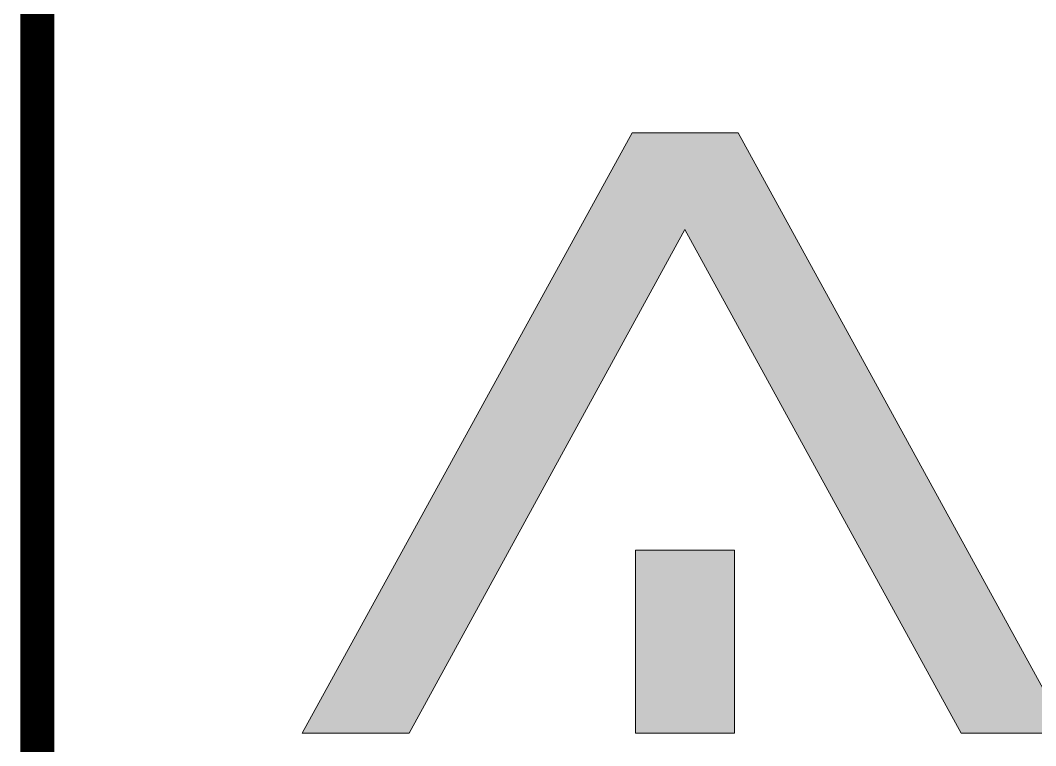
# Model space of a CAD drawing. Header units: millimetres. Extents: x 75184266 to 76346726, y -35850126 to -33679385.
# Drawn here: x 75613479 to 75628314, y -35180730 to -35170128 of the extents above; entities that cross this region are included whole.
import ezdxf

# ---------------------------------------------------------------- set-up
doc = ezdxf.new("R2010")
doc.units = ezdxf.units.MM
doc.header["$LTSCALE"] = 50
doc.header["$MEASUREMENT"] = 0
doc.layers.add('AZ-LINE', color=3, linetype='CONTINUOUS')
doc.layers.add('AZ-SYMB-1', color=251, linetype='CONTINUOUS')

# ---------------------------------------------------------------- blocks, each defined once
blk = doc.blocks.new('바탕폼')
at = {"layer": 'AZ-SYMB-1'}
h = blk.add_hatch(color=256, dxfattribs=at)
h.dxf.hatch_style = 2
h.paths.add_polyline_path([(768.027, 508.164), (771.137, 508.164), (761.506, 525.727), (758.396, 525.727), (748.75, 508.164), (751.874, 508.164), (759.943, 522.903)])
h = blk.add_hatch(color=256, dxfattribs=at)
h.dxf.hatch_style = 2
h.paths.add_polyline_path([(758.498, 513.518), (761.39, 513.518), (761.39, 508.166), (758.498, 508.166)])
at = {"layer": 'AZ-LINE'}
blk.add_line((741, 574.354), (741, 24.031), dxfattribs=at)
at = {"layer": 'AZ-LINE', "const_width": 1}
blk.add_lwpolyline([(741, 20.354), (741, 574.354)], dxfattribs=at)
at = {"layer": 'AZ-SYMB-1', "lineweight": 0}
for points in [[(768.027, 508.164), (771.137, 508.164), (761.506, 525.727), (758.396, 525.727), (748.75, 508.164), (751.874, 508.164), (759.943, 522.903), (768.027, 508.164)], [(758.498, 513.518), (761.39, 513.518), (761.39, 508.166), (758.498, 508.166), (758.498, 513.518)]]:
    blk.add_lwpolyline(points, dxfattribs=at)

msp = doc.modelspace()

# ---------------------------------------------------------------- block references
at = {"layer": 'AZ-LINE', "xscale": 499.40546941707, "yscale": 499.40546941707, "zscale": 499.40546941707}
msp.add_blockref('바탕폼', (75243669.1, -35434325.5), dxfattribs=at)

doc.saveas('drawing.dxf')
